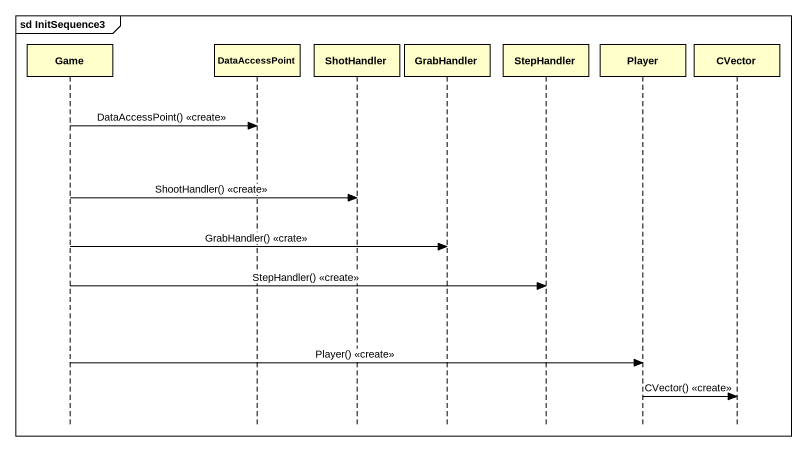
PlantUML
@startuml
mainframe sd InitSequence3
hide footbox
participant Game
participant DataAccessPoint
participant ShotHandler
participant GrabHandler
participant StepHandler
participant Player
participant CVector

Game -> DataAccessPoint : DataAccessPoint() <<create>>
Game -> ShotHandler : ShootHandler() <<create>>
Game -> GrabHandler : GrabHandler() <<crate>>
Game -> StepHandler : StepHandler() <<create>>
Game -> Player : Player() <<create>>
Player -> CVector : CVector() <<create>>
@enduml
